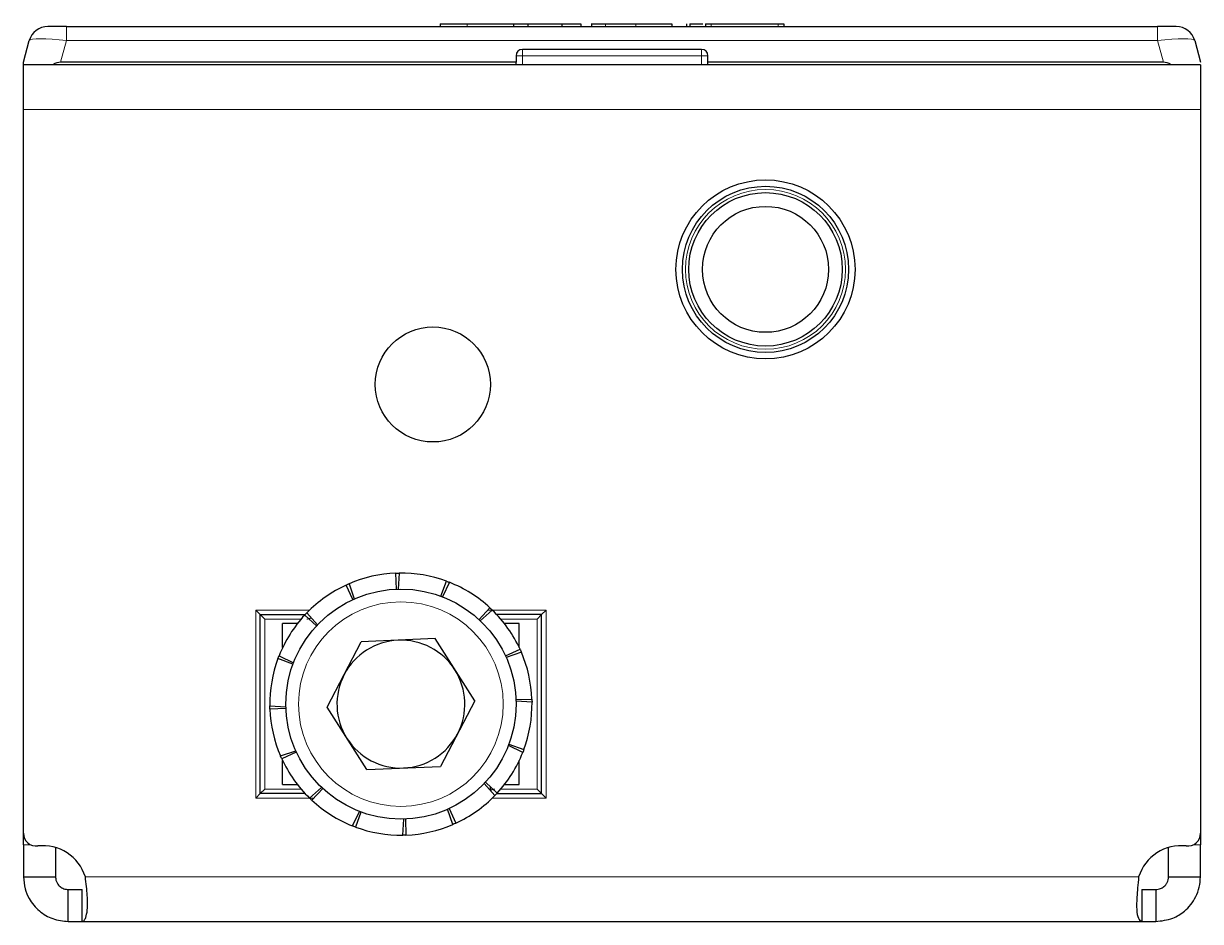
# Model space of a CAD drawing. Header units: millimetres. Extents: x -438 to 2930, y -470 to 591.
# Drawn here: x 504.6 to 596.6, y -183.3 to -113.1 of the extents above; entities that cross this region are included whole.
import ezdxf

# ---------------------------------------------------------------- set-up
doc = ezdxf.new("R2010")
doc.units = ezdxf.units.MM

msp = doc.modelspace()

# ---------------------------------------------------------------- linework, layer by layer
at = {"color": 7, "linetype": 'Continuous', "lineweight": 25}
for p, q in [((537.151, -113.097), (537.151, -113.297)), ((542.806, -113.097), (542.866, -113.097)), ((542.866, -113.097), (542.866, -113.297)), ((542.866, -113.097), (543.997, -113.097)), ((543.997, -113.097), (543.997, -113.297)), ((543.997, -113.097), (546.664, -113.097)), ((546.664, -113.097), (546.664, -113.297)), ((546.664, -113.097), (548.152, -113.097)), ((548.152, -113.097), (548.152, -113.297)), ((548.964, -113.072), (548.964, -113.297)), ((552.432, -113.097), (555.261, -113.097)), ((555.261, -113.097), (555.261, -113.297)), ((556.403, -113.097), (556.403, -113.297)), ((556.656, -113.097), (556.656, -113.297)), ((557.892, -113.097), (557.892, -113.297)), ((558.327, -113.097), (563.571, -113.097)), ((564.006, -113.097), (564.006, -113.297)), ((507.929, -113.297), (506.48, -113.297)), ((507.929, -113.297), (593.228, -113.297)), ((594.677, -113.297), (593.228, -113.297)), ((504.578, -116.097), (505.031, -114.408)), ((596.126, -114.408), (596.578, -116.097)), ((543.078, -115.597), (543.078, -116.097)), ((557.578, -115.097), (543.578, -115.097)), ((558.078, -116.097), (558.078, -115.597)), ((504.578, -116.297), (504.578, -116.097)), ((504.578, -119.797), (504.578, -116.297)), ((596.578, -116.297), (504.578, -116.297)), ((543.078, -116.097), (507.476, -116.097)), ((543.078, -116.297), (543.078, -116.097)), ((593.681, -116.097), (558.078, -116.097)), ((558.078, -116.297), (558.078, -116.097)), ((596.578, -116.297), (596.578, -119.797)), ((504.578, -176.396), (504.578, -119.797)), ((596.578, -119.797), (596.578, -176.396)), ((533.731, -157.303), (533.683, -156.054)), ((533.933, -156.048), (533.857, -157.299)), ((530.316, -158.121), (529.794, -156.985)), ((530.022, -156.884), (530.43, -158.069)), ((537.199, -157.855), (537.633, -156.683)), ((537.866, -156.772), (537.317, -157.899)), ((522.728, -158.947), (523.078, -159.297)), ((526.728, -159.153), (527.56, -160.091)), ((540.192, -159.692), (541.041, -158.775)), ((541.222, -158.947), (540.284, -159.778)), ((545.078, -159.297), (545.428, -158.947)), ((523.078, -159.297), (526.591, -159.297)), ((523.078, -173.297), (523.078, -159.297)), ((523.078, -159.297), (523.428, -159.647)), ((524.828, -161.881), (524.828, -159.997)), ((525.993, -159.997), (524.828, -159.997)), ((527.474, -160.183), (526.556, -159.334)), ((545.078, -159.297), (541.566, -159.297)), ((543.328, -159.997), (542.164, -159.997)), ((543.328, -161.881), (543.328, -159.997)), ((544.728, -159.647), (545.078, -159.297)), ((545.078, -173.297), (545.078, -159.297)), ((528.31, -166.542), (530.982, -161.424)), ((536.75, -161.179), (530.982, -161.424)), ((539.847, -166.052), (536.75, -161.179)), ((525.637, -163.176), (524.464, -162.742)), ((524.554, -162.509), (525.681, -163.058)), ((542.254, -162.534), (543.39, -162.012)), ((543.491, -162.24), (542.306, -162.649)), ((523.829, -166.442), (525.081, -166.518)), ((539.847, -166.052), (537.175, -171.17)), ((543.072, -165.95), (544.321, -165.901)), ((544.327, -166.151), (543.076, -166.075)), ((525.085, -166.644), (523.836, -166.692)), ((531.407, -171.415), (528.31, -166.542)), ((524.665, -170.353), (525.851, -169.945)), ((525.902, -170.059), (524.767, -170.582)), ((543.603, -170.084), (542.476, -169.535)), ((542.52, -169.418), (543.692, -169.851)), ((524.828, -172.597), (524.828, -170.713)), ((543.328, -172.597), (543.328, -170.713)), ((531.407, -171.415), (537.175, -171.17)), ((523.078, -173.297), (523.428, -172.947)), ((524.828, -172.597), (525.993, -172.597)), ((526.934, -173.647), (527.873, -172.815)), ((527.965, -172.901), (527.115, -173.819)), ((541.429, -173.441), (540.597, -172.502)), ((540.683, -172.41), (541.6, -173.26)), ((541.078, -173.047), (541.078, -172.776)), ((542.164, -172.597), (543.328, -172.597)), ((544.728, -172.947), (545.078, -173.297)), ((522.728, -173.647), (523.078, -173.297)), ((526.591, -173.297), (523.078, -173.297)), ((541.566, -173.297), (545.078, -173.297)), ((545.078, -173.297), (545.428, -173.647)), ((530.291, -175.821), (530.84, -174.694)), ((530.957, -174.738), (530.524, -175.911)), ((538.135, -175.71), (537.726, -174.524)), ((537.841, -174.473), (538.363, -175.608)), ((534.224, -176.546), (534.3, -175.294)), ((534.425, -175.29), (534.474, -176.539)), ((504.578, -177.294), (504.578, -176.396)), ((596.578, -176.396), (596.578, -177.294)), ((504.578, -177.294), (504.578, -179.797)), ((507.078, -177.514), (507.078, -179.797)), ((594.078, -179.797), (594.078, -177.514)), ((596.578, -179.797), (596.578, -177.294)), ((504.578, -179.797), (507.078, -179.797)), ((594.078, -179.797), (596.578, -179.797)), ((508.078, -183.297), (508.078, -180.797)), ((508.078, -180.797), (509.165, -180.797)), ((509.165, -183.297), (509.165, -180.797)), ((591.992, -180.797), (591.992, -183.297)), ((591.992, -180.797), (593.078, -180.797)), ((593.078, -180.797), (593.078, -183.297)), ((508.078, -183.297), (509.165, -183.297)), ((509.165, -183.297), (591.992, -183.297)), ((591.992, -183.297), (593.078, -183.297))]:
    msp.add_line(p, q, dxfattribs=at)
at = {"color": 8, "linetype": 'Continuous', "lineweight": 18}
for p, q in [((539.261, -113.097), (539.261, -113.297)), ((550.07, -113.097), (550.07, -113.297)), ((552.432, -113.097), (552.432, -113.297)), ((558.327, -113.097), (558.327, -113.297)), ((563.571, -113.097), (563.571, -113.297)), ((507.929, -113.297), (507.929, -114.408)), ((593.228, -114.408), (593.228, -113.297)), ((507.929, -114.408), (507.476, -116.097)), ((593.228, -114.408), (507.929, -114.408)), ((593.681, -116.097), (593.228, -114.408)), ((543.578, -115.597), (543.078, -115.597)), ((543.578, -115.597), (543.578, -115.097)), ((543.578, -115.597), (543.578, -116.297)), ((557.578, -115.597), (543.578, -115.597)), ((557.578, -115.597), (557.578, -115.097)), ((557.578, -116.297), (557.578, -115.597)), ((557.578, -115.597), (558.078, -115.597)), ((596.578, -119.797), (504.578, -119.797)), ((522.728, -173.647), (522.728, -158.947)), ((522.728, -158.947), (526.934, -158.947)), ((540.882, -158.947), (541.222, -158.947)), ((541.223, -158.947), (545.428, -158.947)), ((545.428, -158.947), (545.428, -173.647)), ((526.278, -159.647), (523.428, -159.647)), ((523.428, -159.647), (523.428, -172.947)), ((544.728, -159.647), (541.878, -159.647)), ((544.728, -172.947), (544.728, -159.647)), ((523.428, -172.947), (526.278, -172.947)), ((541.878, -172.947), (544.728, -172.947)), ((526.934, -173.647), (522.728, -173.647)), ((527.275, -173.647), (526.934, -173.647)), ((545.428, -173.647), (541.223, -173.647)), ((505.138, -177.294), (504.578, -177.294)), ((596.578, -177.294), (596.019, -177.294)), ((591.746, -179.797), (509.41, -179.797))]:
    msp.add_line(p, q, dxfattribs=at)
at = {"color": 7, "linetype": 'Continuous', "lineweight": 25}
for centre, radius in [((562.578, -132.297), 7), ((562.578, -132.297), 6.5), ((562.578, -132.297), 6), ((562.578, -132.297), 4.925), ((536.578, -141.297), 4.5), ((534.078, -166.297), 9)]:
    msp.add_circle(centre, radius, dxfattribs=at)
at = {"color": 8, "linetype": 'Continuous', "lineweight": 18}
for centre, radius in [((562.578, -132.297), 6.25), ((534.078, -166.297), 8)]:
    msp.add_circle(centre, radius, dxfattribs=at)
at = {"color": 7, "linetype": 'Continuous', "lineweight": 25}
for centre, radius, start, end in [((506.48, -114.797), 1.5, 90, 165), ((594.677, -114.797), 1.5, 15, 90), ((543.578, -115.597), 0.5, 90, 180), ((557.578, -115.597), 0.5, 0, 90), ((534.078, -166.297), 10.25, 92.21037, 113.31447), ((534.078, -166.297), 10.25, 69.71037, 90.81447), ((534.078, -166.297), 10.25, 114.71037, 135.81447), ((534.078, -166.297), 10.25, 47.21037, 68.31447), ((534.078, -166.297), 10.25, 24.71037, 45.81447), ((534.078, -166.297), 10.25, 137.21037, 158.31447), ((534.078, -166.297), 5, 92.43345, 152.43345), ((534.078, -166.297), 5, 32.43345, 92.43345), ((534.078, -166.297), 10.25, 159.71037, 180.81447), ((534.078, -166.297), 10.25, 2.21037, 23.31447), ((534.078, -166.297), 5, 332.43345, 32.43345), ((534.078, -166.297), 5, 152.43345, 212.43345), ((534.078, -166.297), 10.25, 339.71037, 0.81447), ((534.078, -166.297), 10.25, 182.21037, 203.31447), ((534.078, -166.297), 5, 212.43345, 272.43345), ((534.078, -166.297), 5, 272.43345, 332.43345), ((534.078, -166.297), 10.25, 317.21037, 338.31447), ((534.078, -166.297), 10.25, 204.71037, 225.81447), ((534.078, -166.297), 10.25, 227.21037, 248.31447), ((534.078, -166.297), 10.25, 294.71037, 315.81447), ((534.078, -166.297), 10.25, 272.21037, 293.31447), ((505.578, -176.396), 1, 180, 276.37937), ((534.078, -166.297), 10.25, 249.71037, 270.81447), ((595.578, -176.396), 1, 263.62063, 0), ((506.078, -180.868), 3.5, 17.82529, 96.37937), ((595.078, -180.868), 3.5, 83.62063, 162.17471)]:
    msp.add_arc(centre, radius, start, end, dxfattribs=at)
at = {"color": 8, "linetype": 'Continuous', "lineweight": 18}
for centre, major_axis, start_param, end_param in [((508.033, -114.797), (3.003, -0.382), 1.621093, 3.124852), ((593.124, -114.797), (3.003, 0.382), 0.016741, 1.520499)]:
    msp.add_ellipse(centre, major_axis=major_axis, ratio=0.123038, start_param=start_param, end_param=end_param, dxfattribs=at)
at = {"color": 7, "linetype": 'Continuous', "lineweight": 25}
for centre, major_axis, start_param, end_param in [((504.578, -127.688), (3.099, 11.565), 0.067037, 0.253072), ((596.578, -127.688), (-3.099, 11.565), 6.030113, 6.216148)]:
    msp.add_ellipse(centre, major_axis=major_axis, ratio=0.250563, start_param=start_param, end_param=end_param, dxfattribs=at)
for points, knots in [([(537.151, -113.097), (537.521, -113.097), (538.21, -113.097), (538.928, -113.097), (539.261, -113.097)], [0, 0, 0, 0, 0.5368, 1, 1, 1, 1]), ([(539.261, -113.097), (539.762, -113.097), (540.698, -113.097), (541.89, -113.097), (542.615, -113.097), (542.796, -113.097), (542.806, -113.097)], [0, 0, 0, 0, 0.381983, 0.713352, 0.984017, 1, 1, 1, 1]), ([(548.981, -113.097), (548.976, -113.097), (548.948, -113.097), (549.106, -113.097), (549.474, -113.097), (549.86, -113.097), (550.07, -113.097)], [0, 0, 0, 0, 0.061615, 0.333035, 0.637399, 1, 1, 1, 1]), ([(550.07, -113.097), (550.229, -113.097), (550.588, -113.097), (551.388, -113.097), (552.02, -113.097), (552.432, -113.097)], [0, 0, 0, 0, 0.2167419, 0.4896426, 1, 1, 1, 1]), ([(556.656, -113.097), (556.708, -113.097), (556.817, -113.097), (557.118, -113.097), (557.402, -113.097), (557.607, -113.097), (557.671, -113.097)], [0, 0, 0, 0, 0.2552772, 0.5383026, 0.8540781, 1, 1, 1, 1]), ([(556.832, -113.097), (556.946, -113.097), (557.19, -113.097), (557.495, -113.097), (557.671, -113.097), (557.671, -113.097)], [0, 0, 0, 0, 0.466249, 0.997338, 1, 1, 1, 1]), ([(557.892, -113.097), (557.901, -113.097), (557.917, -113.097), (558.033, -113.097), (558.175, -113.097), (558.276, -113.097), (558.327, -113.097)], [0, 0, 0, 0, 0.285248, 0.560563, 0.777151, 1, 1, 1, 1]), ([(563.571, -113.097), (563.636, -113.097), (563.764, -113.097), (563.905, -113.097), (563.99, -113.097), (564.001, -113.097), (564.006, -113.097)], [0, 0, 0, 0, 0.281303, 0.555629, 0.773878, 1, 1, 1, 1]), ([(533.683, -156.054), (533.725, -156.053), (533.787, -156.051), (533.87, -156.049), (533.912, -156.048), (533.933, -156.048)], [0, 0, 0, 0, 0.4999808, 0.7499881, 1, 1, 1, 1]), ([(529.794, -156.985), (529.831, -156.968), (529.888, -156.942), (529.964, -156.908), (530.003, -156.892), (530.022, -156.884)], [0, 0, 0, 0, 0.4999808, 0.7499881, 1, 1, 1, 1]), ([(537.633, -156.683), (537.672, -156.697), (537.73, -156.719), (537.808, -156.749), (537.847, -156.764), (537.866, -156.772)], [0, 0, 0, 0, 0.499981, 0.749988, 1, 1, 1, 1]), ([(526.556, -159.334), (526.585, -159.303), (526.627, -159.258), (526.685, -159.197), (526.714, -159.168), (526.728, -159.153)], [0, 0, 0, 0, 0.499981, 0.749988, 1, 1, 1, 1]), ([(541.041, -158.775), (541.072, -158.803), (541.117, -158.846), (541.178, -158.903), (541.208, -158.932), (541.222, -158.947)], [0, 0, 0, 0, 0.499981, 0.749988, 1, 1, 1, 1]), ([(524.464, -162.742), (524.479, -162.703), (524.501, -162.645), (524.531, -162.567), (524.546, -162.529), (524.554, -162.509)], [0, 0, 0, 0, 0.499981, 0.749988, 1, 1, 1, 1]), ([(543.39, -162.012), (543.407, -162.05), (543.433, -162.107), (543.467, -162.183), (543.483, -162.221), (543.491, -162.24)], [0, 0, 0, 0, 0.499981, 0.749988, 1, 1, 1, 1]), ([(523.836, -166.692), (523.835, -166.65), (523.832, -166.588), (523.83, -166.505), (523.83, -166.463), (523.829, -166.442)], [0, 0, 0, 0, 0.499981, 0.749988, 1, 1, 1, 1]), ([(544.321, -165.901), (544.322, -165.943), (544.324, -166.005), (544.326, -166.089), (544.327, -166.13), (544.327, -166.151)], [0, 0, 0, 0, 0.4999808, 0.7499881, 1, 1, 1, 1]), ([(543.692, -169.851), (543.678, -169.89), (543.656, -169.949), (543.626, -170.026), (543.611, -170.065), (543.603, -170.084)], [0, 0, 0, 0, 0.499981, 0.749988, 1, 1, 1, 1]), ([(524.767, -170.582), (524.75, -170.544), (524.724, -170.487), (524.69, -170.411), (524.674, -170.373), (524.665, -170.353)], [0, 0, 0, 0, 0.499981, 0.749988, 1, 1, 1, 1]), ([(527.115, -173.819), (527.085, -173.79), (527.039, -173.748), (526.979, -173.69), (526.949, -173.661), (526.934, -173.647)], [0, 0, 0, 0, 0.4999808, 0.7499881, 1, 1, 1, 1]), ([(541.6, -173.26), (541.572, -173.29), (541.529, -173.336), (541.472, -173.396), (541.443, -173.426), (541.429, -173.441)], [0, 0, 0, 0, 0.499981, 0.749988, 1, 1, 1, 1]), ([(538.363, -175.608), (538.325, -175.625), (538.268, -175.651), (538.192, -175.685), (538.154, -175.701), (538.135, -175.71)], [0, 0, 0, 0, 0.4999808, 0.7499881, 1, 1, 1, 1]), ([(530.524, -175.911), (530.485, -175.896), (530.427, -175.874), (530.349, -175.844), (530.31, -175.829), (530.291, -175.821)], [0, 0, 0, 0, 0.499981, 0.749988, 1, 1, 1, 1]), ([(534.474, -176.539), (534.432, -176.541), (534.37, -176.543), (534.286, -176.545), (534.245, -176.545), (534.224, -176.546)], [0, 0, 0, 0, 0.4999808, 0.7499881, 1, 1, 1, 1]), ([(504.578, -179.797), (504.603, -180.113), (504.649, -180.703), (505.049, -181.649), (505.762, -182.515), (506.859, -183.173), (507.665, -183.255), (508.078, -183.297)], [0, 0, 0, 0, 0.17084, 0.319217, 0.548103, 0.767822, 1, 1, 1, 1]), ([(507.078, -179.797), (507.085, -179.887), (507.098, -180.054), (507.192, -180.275), (507.307, -180.442), (507.437, -180.57), (507.577, -180.667), (507.801, -180.773), (507.964, -180.787), (508.078, -180.797)], [0, 0, 0, 0, 0.154359, 0.287283, 0.400435, 0.496544, 0.604314, 0.723151, 1, 1, 1, 1]), ([(509.165, -183.297), (509.218, -183.28), (509.318, -183.248), (509.465, -182.965), (509.566, -182.503), (509.583, -181.874), (509.563, -181.259), (509.508, -180.553), (509.443, -180.053), (509.41, -179.797)], [0, 0, 0, 0, 0.144067, 0.271276, 0.474907, 0.597997, 0.726338, 0.860245, 1, 1, 1, 1]), ([(591.746, -179.797), (591.716, -180.091), (591.66, -180.643), (591.591, -181.545), (591.569, -182.428), (591.706, -183.153), (591.894, -183.248), (591.992, -183.297)], [0, 0, 0, 0, 0.16069, 0.3013121, 0.5219513, 0.7535732, 1, 1, 1, 1]), ([(593.078, -180.797), (593.205, -180.784), (593.419, -180.763), (593.687, -180.604), (593.866, -180.425), (593.982, -180.242), (594.063, -180.027), (594.073, -179.875), (594.078, -179.797)], [0, 0, 0, 0, 0.296302, 0.497469, 0.6154973, 0.73607, 0.8631142, 1, 1, 1, 1]), ([(593.078, -183.297), (593.535, -183.246), (594.34, -183.157), (595.25, -182.587), (595.841, -181.988), (596.241, -181.355), (596.523, -180.611), (596.559, -180.073), (596.578, -179.797)], [0, 0, 0, 0, 0.254149, 0.448213, 0.574908, 0.708872, 0.850468, 1, 1, 1, 1])]:
    msp.add_open_spline(points, degree=3, knots=knots, dxfattribs=at)
at = {"color": 8, "linetype": 'Continuous', "lineweight": 18}
for points, knots in [([(526.728, -159.647), (526.767, -159.644), (526.83, -159.639), (526.91, -159.618), (526.97, -159.597), (527.02, -159.574), (527.055, -159.559), (527.075, -159.549), (527.077, -159.547), (527.078, -159.547)], [0, 0, 0, 0, 0.208592, 0.336235, 0.479855, 0.625864, 0.760785, 0.885235, 1, 1, 1, 1]), ([(541.078, -173.047), (541.08, -173.046), (541.082, -173.045), (541.102, -173.035), (541.137, -173.019), (541.187, -172.997), (541.247, -172.975), (541.326, -172.954), (541.389, -172.95), (541.428, -172.947)], [0, 0, 0, 0, 0.114765, 0.239215, 0.374136, 0.520145, 0.663765, 0.791408, 1, 1, 1, 1])]:
    msp.add_open_spline(points, degree=3, knots=knots, dxfattribs=at)

doc.saveas('drawing.dxf')
